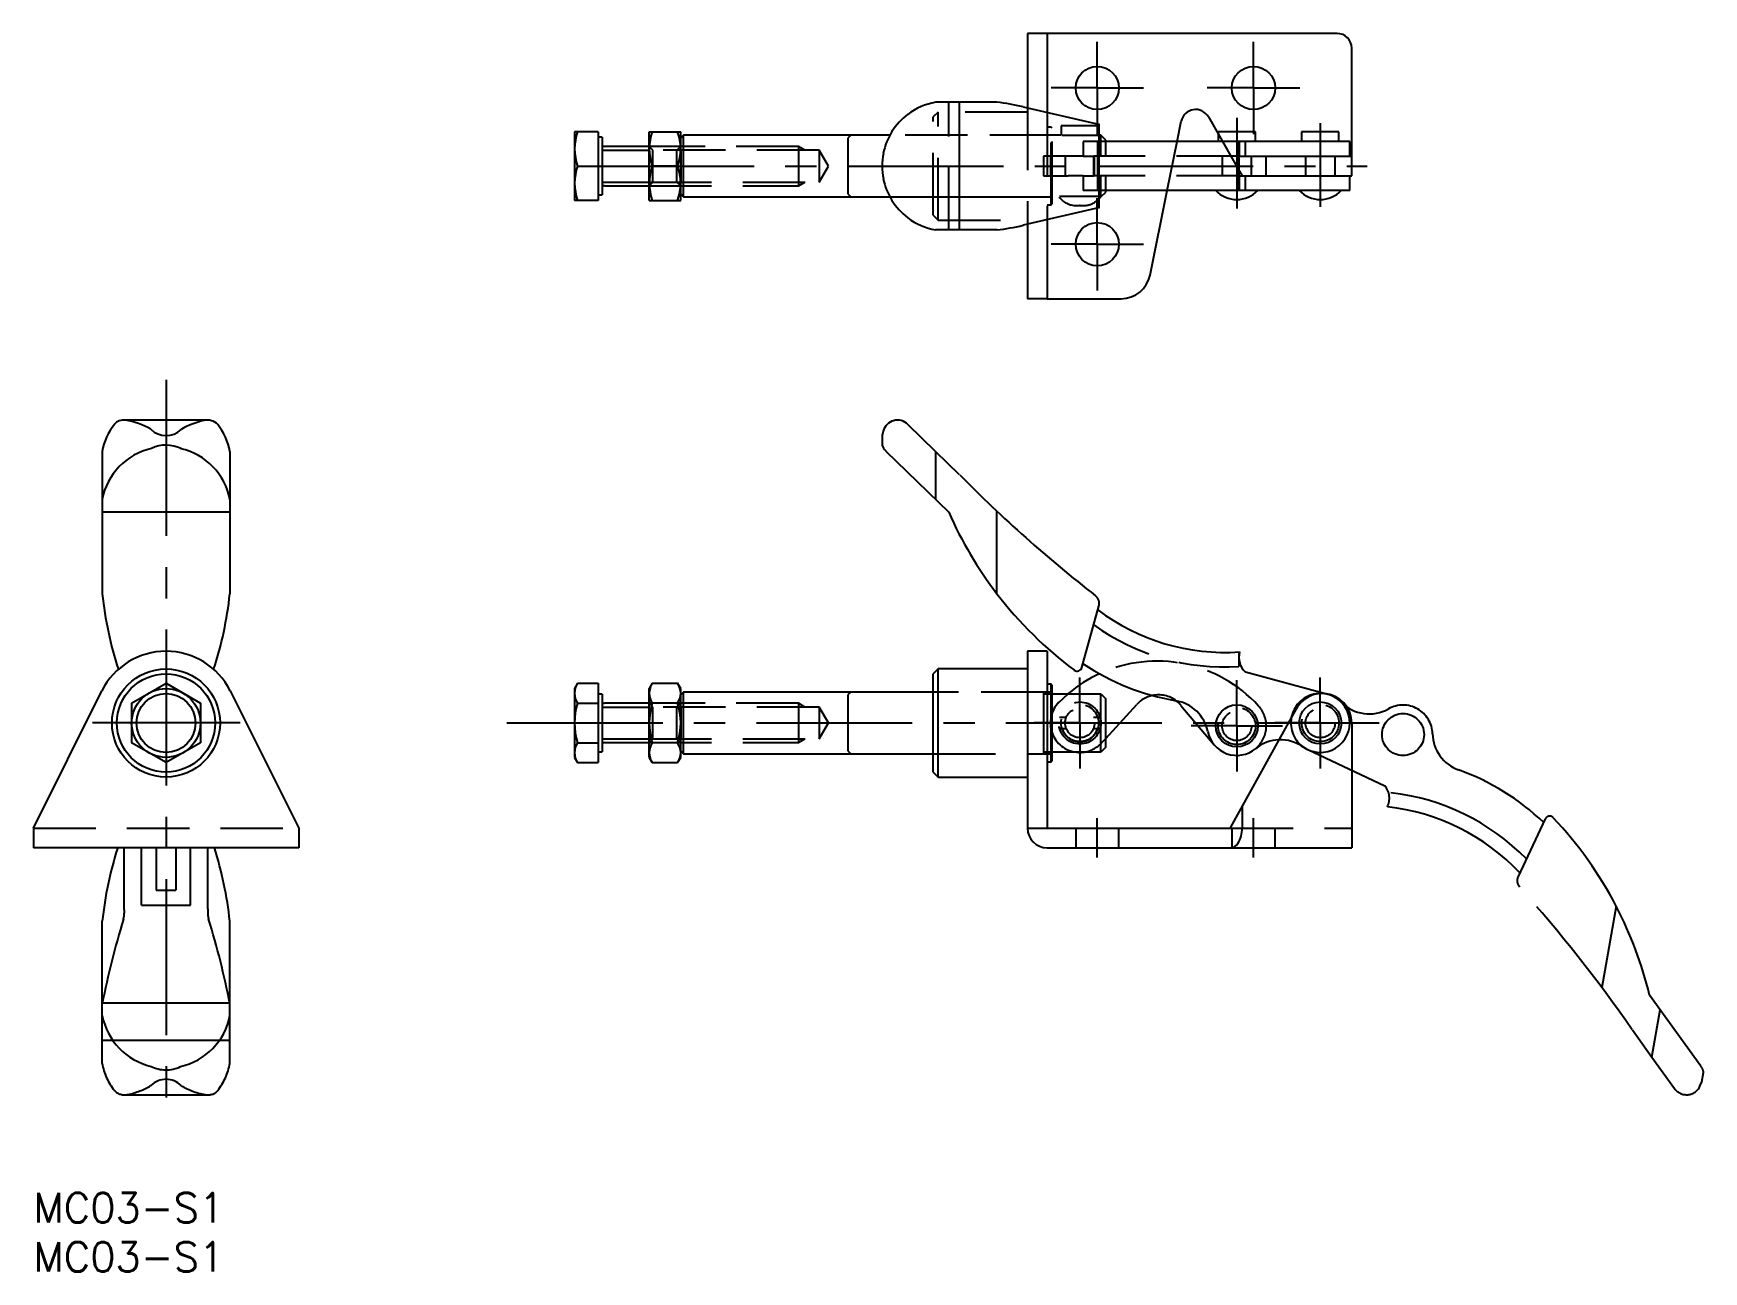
# Model space of a CAD drawing. Extents: x 0 to 170, y -8 to 118.
import ezdxf

# ---------------------------------------------------------------- set-up
doc = ezdxf.new("R2010")
doc.units = 0
doc.header["$LTSCALE"] = 0.5
for name, pattern in [('CENTER', [50.8, 31.75, -6.35, 6.35, -6.35]), ('DASHED', [19.05, 12.7, -6.35]), ('PHANTOM', [63.5, 31.75, -6.35, 6.35, -6.35, 6.35, -6.35])]:
    doc.linetypes.add(name, pattern=pattern)
for name, color, linetype in [('MSM_CENTER', 1, 'CENTER'), ('MSM_CONTINUOUS', 7, 'CONTINUOUS'), ('MSM_DASHED', 4, 'DASHED'), ('MSM_IMAGINARY', 6, 'PHANTOM'), ('MSM_NARROW', 5, 'CONTINUOUS'), ('MSM_PART_NUMBER', 7, 'CONTINUOUS')]:
    doc.layers.add(name, color=color, linetype=linetype)
doc.styles.get("Standard").update_dxf_attribs({"font": 'txt.shx', "height": 3, "bigfont": 'bigfont.shx'})

msp = doc.modelspace()

# ---------------------------------------------------------------- linework, layer by layer
at = {"layer": 'MSM_CENTER'}
for p, q in [((108.28, 114.97), (108.28, 117.17)), ((124.18, 114.97), (124.18, 117.17)), ((108.28, 112.47), (108.28, 114.97)), ((124.18, 112.47), (124.18, 114.97)), ((105.78, 112.47), (103.58, 112.47)), ((108.28, 112.47), (105.78, 112.47)), ((108.28, 112.47), (108.28, 109.97)), ((108.28, 112.47), (110.78, 112.47)), ((110.78, 112.47), (112.98, 112.47)), ((121.68, 112.47), (119.48, 112.47)), ((124.18, 112.47), (121.68, 112.47)), ((124.18, 112.47), (124.18, 109.97)), ((124.18, 112.47), (126.68, 112.47)), ((126.68, 112.47), (128.88, 112.47)), ((108.28, 109.97), (108.28, 107.77)), ((122.48, 109.44), (122.48, 100.19)), ((124.18, 109.97), (124.18, 107.77)), ((130.98, 108.89), (130.98, 100.38)), ((57.47, 104.52), (135.74, 104.52)), ((108.28, 99.07), (108.28, 101.27)), ((108.28, 96.57), (108.28, 99.07)), ((105.78, 96.57), (103.58, 96.57)), ((108.28, 96.57), (105.78, 96.57)), ((108.28, 96.57), (108.28, 94.07)), ((108.28, 96.57), (110.78, 96.57)), ((110.78, 96.57), (112.98, 96.57)), ((108.28, 94.07), (108.28, 91.87)), ((13.5, 82.75), (13.5, 7.44)), ((106.51, 50.34), (106.51, 52.48)), ((122.48, 50.04), (122.48, 52.18)), ((130.98, 50.34), (130.98, 52.48)), ((106.51, 47.84), (106.51, 50.34)), ((122.48, 47.54), (122.48, 50.04)), ((130.98, 47.84), (130.98, 50.34)), ((21.05, 47.84), (6, 47.84)), ((48.18, 47.84), (136.98, 47.84)), ((104.01, 47.84), (101.87, 47.84)), ((106.51, 47.84), (104.01, 47.84)), ((106.51, 47.84), (106.51, 45.34)), ((106.51, 47.84), (109.01, 47.84)), ((109.01, 47.84), (111.15, 47.84)), ((128.48, 47.84), (126.34, 47.84)), ((130.98, 47.84), (128.48, 47.84)), ((130.98, 47.84), (130.98, 45.34)), ((130.98, 47.84), (133.48, 47.84)), ((133.48, 47.84), (135.62, 47.84)), ((119.98, 47.54), (117.84, 47.54)), ((122.48, 47.54), (119.98, 47.54)), ((122.48, 47.54), (122.48, 45.04)), ((122.48, 47.54), (124.98, 47.54)), ((124.98, 47.54), (127.12, 47.54)), ((106.51, 45.34), (106.51, 43.2)), ((122.48, 45.04), (122.48, 42.9)), ((130.98, 45.34), (130.98, 43.2)), ((108.28, 34.14), (108.28, 38.14)), ((124.18, 34.14), (124.18, 38.14))]:
    msp.add_line(p, q, dxfattribs=at)
at = {"layer": 'MSM_CONTINUOUS'}
for p, q in [((103.18, 118.02), (101.18, 118.02)), ((101.18, 118.02), (101.18, 111.06)), ((103.18, 118.02), (103.18, 111.06)), ((132.68, 118.02), (103.18, 118.02)), ((134.18, 105.52), (134.18, 116.52)), ((94.27, 111.02), (91.83, 111.02)), ((94.27, 98.02), (94.27, 111.02)), ((98.07, 111.02), (94.27, 111.02)), ((100.72, 110.56), (108.09, 108.86)), ((101.18, 111.06), (101.18, 110.46)), ((103.18, 111.06), (103.18, 109.99)), ((108.09, 108.86), (108.48, 108.77)), ((116.41, 107.02), (116.82, 109.08)), ((119.6, 109.53), (120.58, 107.81)), ((55.08, 108.02), (55.08, 106.27)), ((57.48, 108.02), (55.08, 108.02)), ((57.48, 108.02), (57.48, 104.52)), ((57.88, 107.46), (57.48, 107.46)), ((57.88, 107.46), (57.88, 101.58)), ((62.68, 101.02), (62.68, 108.02)), ((62.68, 108.02), (65.88, 108.02)), ((65.88, 101.02), (65.88, 108.02)), ((66.18, 107.67), (65.88, 107.37)), ((66.18, 101.38), (66.18, 107.67)), ((87.18, 107.67), (66.18, 107.67)), ((108.48, 100.28), (108.48, 108.77)), ((108.64, 107.67), (108.48, 107.67)), ((109.14, 107.17), (108.64, 107.67)), ((108.64, 107.02), (108.64, 107.67)), ((109.14, 107.02), (109.14, 107.17)), ((120.58, 108.02), (120.58, 107.02)), ((124.38, 108.02), (120.58, 108.02)), ((124.38, 107.02), (124.38, 108.02)), ((129.08, 108.02), (129.08, 107.02)), ((132.88, 108.02), (129.08, 108.02)), ((132.88, 107.02), (132.88, 108.02)), ((55.08, 106.27), (55.08, 102.77)), ((67.88, 106.52), (58.13, 106.52)), ((133.98, 107.02), (108.48, 107.02)), ((122.68, 105.52), (122.68, 103.52)), ((122.76, 105.52), (122.68, 105.52)), ((122.76, 105.52), (122.76, 107.02)), ((122.76, 105.52), (134.18, 105.52)), ((123.38, 105.52), (123.38, 107.02)), ((125.48, 103.52), (125.48, 105.52)), ((133.98, 105.52), (133.98, 107.02)), ((134.18, 103.52), (134.18, 105.52)), ((55.39, 104.52), (57.48, 104.52)), ((57.48, 104.52), (57.48, 101.02)), ((65.56, 104.52), (62.99, 104.52)), ((55.08, 102.77), (55.08, 101.02)), ((58.13, 102.52), (67.88, 102.52)), ((133.98, 102.02), (108.48, 102.02)), ((108.64, 101.38), (108.64, 102.02)), ((109.14, 101.88), (109.14, 102.02)), ((113.65, 93.43), (115.39, 102.02)), ((122.68, 103.52), (122.76, 103.52)), ((122.76, 102.02), (122.76, 103.52)), ((122.76, 103.52), (134.18, 103.52)), ((123.38, 102.02), (123.38, 103.52)), ((133.98, 102.02), (133.98, 103.52)), ((57.48, 101.02), (55.08, 101.02)), ((57.48, 101.58), (57.88, 101.58)), ((62.68, 101.02), (65.88, 101.02)), ((65.88, 101.68), (66.18, 101.38)), ((66.18, 101.38), (87.18, 101.38)), ((108.57, 101.43), (108.48, 101.43)), ((108.48, 101.22), (108.61, 101.38)), ((108.61, 101.38), (108.64, 101.38)), ((108.64, 101.38), (109.14, 101.88)), ((108.09, 100.19), (100.72, 98.49)), ((103.18, 99.05), (103.18, 97.99)), ((108.48, 100.28), (108.09, 100.19)), ((94.27, 98.02), (91.83, 98.02)), ((98.07, 98.02), (94.27, 98.02)), ((101.18, 98.59), (101.18, 97.99)), ((101.18, 97.99), (101.18, 91.02)), ((103.18, 97.99), (103.18, 91.02)), ((103.18, 91.02), (101.18, 91.02)), ((103.18, 91.02), (110.71, 91.02)), ((17.77, 78.65), (9.23, 78.65)), ((91.83, 75.47), (88.99, 78.23)), ((86.5, 77.55), (86.38, 77.09)), ((86.38, 77.09), (86.38, 76.11)), ((7, 75.47), (7, 60.99)), ((20, 75.47), (20, 60.99)), ((86.75, 75.52), (93.16, 69.29)), ((91.83, 75.47), (91.83, 70.59)), ((94.27, 73.09), (91.83, 75.47)), ((20, 69.29), (7, 69.29)), ((98.07, 60.99), (98.07, 69.39)), ((106.72, 53.49), (108.44, 59.73)), ((103.18, 55.14), (101.18, 55.14)), ((101.18, 55.14), (101.18, 37.14)), ((103.18, 55.14), (103.18, 37.14)), ((92.08, 53.34), (91.58, 52.84)), ((91.58, 42.84), (91.58, 52.84)), ((101.18, 53.34), (92.08, 53.34)), ((92.08, 42.34), (92.08, 53.34)), ((131.76, 50.74), (123.38, 53.01)), ((0, 37.14), (6.97, 51.1)), ((10, 49.86), (13.5, 51.88)), ((13.5, 51.88), (17, 49.86)), ((20.03, 51.1), (27, 37.14)), ((55.39, 51.88), (55.08, 51.34)), ((55.08, 51.34), (55.08, 44.34)), ((55.39, 51.88), (57.48, 51.88)), ((57.48, 51.88), (57.48, 43.8)), ((62.99, 51.88), (62.68, 51.34)), ((62.68, 44.34), (62.68, 51.34)), ((62.99, 51.88), (65.56, 51.88)), ((65.88, 51.34), (65.56, 51.88)), ((65.88, 44.34), (65.88, 51.34)), ((103.58, 51.79), (103.18, 51.79)), ((103.68, 51.69), (103.58, 51.79)), ((103.58, 43.89), (103.58, 51.79)), ((103.68, 43.99), (103.68, 51.69)), ((10, 49.86), (10, 45.82)), ((17, 49.86), (17, 45.82)), ((55.39, 49.86), (57.48, 49.86)), ((57.88, 50.78), (57.48, 50.78)), ((57.88, 50.78), (57.88, 44.9)), ((67.88, 49.84), (58.13, 49.84)), ((65.56, 49.86), (62.99, 49.86)), ((66.18, 50.99), (65.88, 50.69)), ((91.58, 50.99), (66.18, 50.99)), ((66.18, 47.84), (66.18, 50.99)), ((103.68, 50.82), (108.64, 50.82)), ((108.64, 44.86), (108.64, 50.82)), ((108.64, 50.82), (109.14, 50.29)), ((109.14, 45.39), (109.14, 50.29)), ((109.14, 46.27), (112.29, 49.73)), ((116.8, 49.63), (120.18, 45.61)), ((66.18, 44.7), (66.18, 47.84)), ((134.18, 47.84), (134.18, 35.14)), ((121.88, 37.23), (126.8, 46.13)), ((13.5, 43.8), (10, 45.82)), ((17, 45.82), (13.5, 43.8)), ((55.08, 44.34), (55.39, 43.8)), ((55.39, 45.82), (57.48, 45.82)), ((57.48, 44.9), (57.88, 44.9)), ((58.13, 45.84), (67.88, 45.84)), ((62.68, 44.34), (62.99, 43.8)), ((65.56, 45.82), (62.99, 45.82)), ((65.56, 43.8), (65.88, 44.34)), ((65.88, 45), (66.18, 44.7)), ((65.88, 44.34), (65.88, 44.81)), ((66.18, 44.7), (91.58, 44.7)), ((108.64, 44.86), (103.68, 44.86)), ((109.14, 45.39), (108.64, 44.86)), ((55.39, 43.8), (57.48, 43.8)), ((62.99, 43.8), (65.56, 43.8)), ((91.58, 42.84), (92.08, 42.34)), ((103.18, 43.89), (103.58, 43.89)), ((103.58, 43.89), (103.68, 43.99)), ((92.08, 42.34), (101.18, 42.34)), ((123.03, 39.29), (123.03, 37.14)), ((0, 37.14), (0, 35.14)), ((27, 37.14), (27, 35.14)), ((101.18, 37.14), (121.88, 37.14)), ((121.88, 37.14), (121.88, 37.23)), ((27, 35.14), (0, 35.14)), ((103.18, 35.14), (134.18, 35.14))]:
    msp.add_line(p, q, dxfattribs=at)
for centre, radius in [((108.28, 112.47), 2.2), ((124.18, 112.47), 2.2), ((108.28, 96.57), 2.2), ((13.5, 47.84), 5.5), ((13.5, 47.84), 5), ((13.5, 47.84), 3.5), ((13.5, 47.84), 3), ((122.48, 47.54), 2.14), ((130.98, 47.84), 2.14)]:
    msp.add_circle(centre, radius, dxfattribs=at)
for centre, radius, start, end in [((132.68, 116.52), 1.5, 360, 90), ((92.98, 104.52), 6.6, 99.9866, 127.1074), ((95.1, 86.2), 25, 77.0005, 83.1781), ((92.94, 104.55), 6.56, 126.9856, 168.9587), ((118.29, 108.78), 1.5, 29.7384, 168.5497), ((60.13, 106.27), 5.05, 159.7438, 200.2562), ((67.73, 106.27), 5.05, 159.7438, 200.2562), ((60.82, 106.27), 5.06, 339.7567, 20.2433), ((58.13, 106.77), 0.25, 180, 270), ((92.98, 104.52), 6.6, 168.8369, 191.1631), ((60.13, 102.77), 5.05, 159.7438, 200.2562), ((67.73, 102.77), 5.05, 159.7438, 200.2562), ((60.82, 102.77), 5.05, 339.7438, 20.2562), ((58.13, 102.27), 0.25, 90, 180), ((92.95, 104.51), 6.57, 191.0522, 233.0035), ((122.48, 104.12), 3, 224.427, 269.9536), ((122.47, 104.12), 3, 270.0464, 315.573), ((130.98, 104.12), 3, 224.427, 269.9536), ((130.97, 104.12), 3, 270.0464, 315.573), ((92.98, 104.52), 6.6, 232.8926, 260.0134), ((95.1, 122.85), 25, 276.8213, 283.0001), ((110.71, 94.02), 3, 270, 348.5497), ((13.23, 74.33), 6.33, 142.0301, 169.6779), ((9.19, 77.41), 1.26, 82.2373, 139.3109), ((8.27, 71.53), 7.21, 59.3164, 81.2892), ((18.99, 70.96), 7.83, 101.999, 120.3055), ((17.73, 77.22), 1.44, 44.1199, 104.5854), ((13.77, 74.33), 6.33, 10.3239, 37.9533), ((87.95, 77.16), 1.5, 45.56, 165.04), ((13.5, 79.28), 2.19, 224.9481, 314.773), ((13.48, 69.34), 6.6, 102.6772, 169.1574), ((13.51, 72.75), 3.37, 63.2318, 115.9615), ((13.53, 69.35), 6.58, 10.8104, 76.8994), ((87.52, 76.43), 1.18, 194.9532, 229.5295), ((197.08, 174.64), 144.5, 224.6485, 231.9907), ((129.98, 85.44), 40.2, 203.6855, 217.4658), ((44.27, 64.93), 37.47, 186.0414, 198.0949), ((-17.27, 64.93), 37.47, 341.9051, 353.9586), ((129.98, 85.44), 40.2, 217.4658, 233.2806), ((107.48, 60), 1, 344.6, 51.9907), ((121.28, 76.52), 21.5, 232.9998, 273.9658), ((13.5, 47.84), 7.3, 26.5268, 153.4732), ((124.69, 54.52), 2, 164.0534, 229.0804), ((114.35, 40.13), 14, 114.6716, 130.1904), ((106.24, 53.62), 0.5, 233.2806, 344.6), ((120.48, 74.34), 24.6, 236.3045, 260.2124), ((56.86, 50.87), 1.79, 145.6158, 214.3842), ((64.47, 50.87), 1.79, 145.6158, 214.3842), ((64.09, 50.87), 1.79, 325.6358, 34.3642), ((61.76, 47.84), 6.69, 162.412, 197.588), ((58.13, 50.09), 0.25, 180, 270), ((69.4, 47.84), 6.72, 162.5051, 197.4949), ((59.19, 47.84), 6.69, 342.412, 17.588), ((114.51, 47.7), 3, 101.9148, 137.6), ((115.61, 46.16), 4, 11.401, 80.2124), ((114.51, 47.7), 3, 40, 52.8172), ((130.98, 47.84), 3, 234.6109, 74.8184), ((131.18, 47.84), 3, 0, 85.5404), ((122.48, 47.54), 3, 191.401, 309.4318), ((126.92, 42.13), 4, 54.6109, 129.4318), ((56.86, 44.81), 1.79, 145.6158, 214.3842), ((58.13, 45.59), 0.25, 90, 180), ((64.47, 44.81), 1.79, 145.6378, 214.3622), ((64.09, 44.81), 1.79, 325.6158, 34.3842), ((106.51, 47.84), 3, 263.6825, 276.3175), ((103.18, 37.14), 2, 180, 270), ((120.22, 37.07), 2.8, 327.4512, 1.3942), ((121.82, 36.05), 0.909, 274.2151, 327.9081)]:
    msp.add_arc(centre, radius, start, end, dxfattribs=at)
at = {"layer": 'MSM_DASHED'}
for p, q in [((93.16, 98.02), (93.16, 111.02)), ((92.08, 110.02), (91.58, 109.52)), ((91.58, 99.52), (91.58, 109.52)), ((92.08, 99.02), (92.08, 110.02)), ((101.18, 110.02), (92.08, 110.02)), ((101.18, 110.46), (101.18, 98.59)), ((103.18, 109.99), (103.18, 99.05)), ((104.61, 107.67), (87.18, 107.67)), ((103.68, 107.67), (91.58, 107.67)), ((103.58, 108.47), (103.18, 108.47)), ((103.58, 100.57), (103.58, 108.47)), ((103.68, 108.37), (103.58, 108.47)), ((103.68, 100.67), (103.68, 108.37)), ((108.41, 108.62), (104.61, 108.62)), ((104.61, 108.62), (104.61, 107.67)), ((108.32, 107.62), (104.69, 107.62)), ((108.41, 107.67), (108.41, 108.62)), ((108.48, 107.67), (108.41, 107.67)), ((120.58, 107.81), (121.88, 105.52)), ((63.06, 106.15), (62.68, 106.52)), ((77.88, 106.52), (62.68, 106.52)), ((79.98, 106.15), (62.68, 106.15)), ((63.06, 102.9), (63.06, 106.15)), ((65.88, 106.52), (65.5, 106.15)), ((65.5, 102.9), (65.5, 106.15)), ((65.92, 106.15), (65.88, 106.18)), ((65.92, 102.9), (65.92, 106.15)), ((77.88, 106.52), (77.88, 102.52)), ((78.53, 106.15), (77.88, 106.52)), ((80.91, 104.52), (79.98, 106.15)), ((79.98, 106.15), (79.98, 102.9)), ((105.31, 105.52), (102.81, 105.52)), ((102.81, 105.52), (102.81, 103.52)), ((103.51, 105.52), (103.51, 103.52)), ((105.01, 105.52), (105.01, 103.52)), ((105.01, 105.52), (105.01, 103.52)), ((106.83, 105.52), (105.31, 105.52)), ((108.34, 107.02), (106.83, 107.02)), ((106.83, 107.02), (106.83, 105.52)), ((106.83, 105.52), (107.92, 105.52)), ((107.92, 103.52), (107.92, 105.52)), ((122.68, 105.52), (107.92, 105.52)), ((108.01, 103.52), (108.01, 105.52)), ((108.01, 103.52), (108.01, 105.52)), ((108.48, 107.02), (108.34, 107.02)), ((108.34, 102.02), (108.34, 107.02)), ((108.64, 105.52), (108.64, 107.02)), ((109.14, 105.52), (109.14, 107.02)), ((115.39, 102.02), (116.41, 107.02)), ((120.98, 105.52), (120.98, 103.52)), ((120.98, 105.52), (120.98, 103.52)), ((121.88, 105.52), (123.03, 103.52)), ((122.69, 107.02), (122.69, 105.52)), ((123.98, 103.52), (123.98, 105.52)), ((123.98, 103.52), (123.98, 105.52)), ((129.48, 105.52), (129.48, 103.52)), ((129.48, 105.52), (129.48, 103.52)), ((132.48, 103.52), (132.48, 105.52)), ((132.48, 103.52), (132.48, 105.52)), ((79.98, 102.9), (80.91, 104.52)), ((62.68, 102.52), (63.06, 102.9)), ((62.68, 102.9), (79.98, 102.9)), ((62.68, 102.52), (77.88, 102.52)), ((65.5, 102.9), (65.88, 102.52)), ((65.88, 102.86), (65.92, 102.9)), ((77.88, 102.52), (78.53, 102.9)), ((102.81, 103.52), (105.31, 103.52)), ((106.83, 103.52), (105.31, 103.52)), ((106.83, 103.52), (107.92, 103.52)), ((106.83, 103.52), (106.83, 102.02)), ((108.34, 102.02), (106.83, 102.02)), ((122.68, 103.52), (107.92, 103.52)), ((108.48, 102.02), (108.34, 102.02)), ((108.64, 102.02), (108.64, 103.52)), ((109.14, 102.02), (109.14, 103.52)), ((122.69, 103.52), (122.69, 102.02)), ((87.18, 101.38), (104.4, 101.38)), ((91.58, 101.38), (103.68, 101.38)), ((103.18, 100.57), (103.58, 100.57)), ((103.58, 100.57), (103.68, 100.67)), ((108.48, 101.43), (104.44, 101.43)), ((106.14, 100.5), (106.87, 100.5)), ((91.58, 99.52), (92.08, 99.02)), ((92.08, 99.02), (101.18, 99.02)), ((122.68, 55.07), (122.68, 53.58)), ((63.06, 49.46), (62.68, 49.84)), ((77.88, 49.84), (62.68, 49.84)), ((79.98, 49.46), (62.68, 49.46)), ((63.06, 46.22), (63.06, 49.46)), ((65.88, 49.84), (65.5, 49.46)), ((65.5, 46.22), (65.5, 49.46)), ((65.92, 49.46), (65.88, 49.5)), ((65.92, 46.22), (65.92, 49.46)), ((77.88, 49.84), (77.88, 45.84)), ((78.53, 49.46), (77.88, 49.84)), ((80.91, 47.84), (79.98, 49.46)), ((79.98, 49.46), (79.98, 46.22)), ((102.81, 50.99), (91.58, 50.99)), ((103.68, 50.99), (91.58, 50.99)), ((102.81, 50.99), (102.81, 50.82)), ((102.81, 50.82), (103.68, 50.82)), ((102.81, 50.82), (102.81, 44.86)), ((104.37, 49.94), (105.31, 50.82)), ((79.98, 46.22), (80.91, 47.84)), ((105.11, 48.4), (104.44, 48.4)), ((108.57, 48.4), (107.9, 48.4)), ((126.8, 46.13), (128.55, 49.29)), ((62.68, 45.84), (63.06, 46.22)), ((62.68, 46.22), (79.98, 46.22)), ((65.5, 46.22), (65.88, 45.84)), ((65.88, 46.18), (65.92, 46.22)), ((77.88, 45.84), (78.53, 46.22)), ((104.44, 47.28), (105.11, 47.28)), ((107.9, 47.28), (108.57, 47.28)), ((108.72, 45.82), (109.14, 46.27)), ((62.68, 45.84), (77.88, 45.84)), ((91.58, 44.7), (102.81, 44.7)), ((91.58, 44.7), (103.68, 44.7)), ((103.68, 44.86), (102.81, 44.86)), ((102.81, 44.86), (102.81, 44.7)), ((0, 37.14), (27, 37.14)), ((106.08, 37.14), (106.08, 35.14)), ((110.48, 35.14), (110.48, 37.14)), ((121.88, 37.14), (134.18, 37.14)), ((121.98, 37.14), (121.98, 35.14)), ((126.38, 35.14), (126.38, 37.14))]:
    msp.add_line(p, q, dxfattribs=at)
for centre, radius in [((106.51, 47.84), 2.14), ((106.51, 47.84), 1.9), ((106.51, 47.84), 1.5), ((122.48, 47.54), 1.9), ((130.98, 47.84), 1.9), ((130.98, 47.84), 1.5), ((130.98, 47.84), 1.5), ((122.48, 47.54), 1.5)]:
    msp.add_circle(centre, radius, dxfattribs=at)
for centre, radius, start, end in [((106.14, 102.65), 2.15, 216.1212, 270), ((106.14, 102.65), 2.15, 270, 279.8668), ((106.87, 102.65), 2.15, 260.1332, 270), ((106.87, 102.65), 2.15, 270, 318.2572), ((121.28, 76.54), 23, 234.4861, 273.4897), ((114.35, 40.13), 14, 42.3686, 114.6716), ((106.51, 47.84), 3, 135.479, 263.6825), ((114.51, 47.7), 3, 52.8172, 101.9148), ((122.48, 47.54), 3, 309.4318, 42.3686), ((131.18, 47.84), 3, 85.5404, 151.0764), ((106.51, 47.84), 1.9, 197.0966, 342.9034), ((106.51, 47.84), 3, 276.3175, 317.6)]:
    msp.add_arc(centre, radius, start, end, dxfattribs=at)
at = {"layer": 'MSM_IMAGINARY'}
for p, q in [((83.18, 107.67), (82.88, 107.37)), ((82.88, 107.37), (82.88, 101.68)), ((82.88, 101.68), (83.18, 101.38)), ((83.18, 50.99), (82.88, 50.69)), ((82.88, 50.69), (82.88, 45)), ((82.88, 45), (83.18, 44.7)), ((129.7, 45.13), (137.56, 41.43)), ((153.88, 38.07), (151.1, 32.22)), ((9.25, 28.92), (9.25, 35.14)), ((11, 29.3), (11, 35.14)), ((12.5, 35.14), (12.5, 30.83)), ((14.5, 35.14), (14.5, 30.83)), ((16, 29.3), (16, 35.14)), ((17.75, 28.92), (17.75, 35.14)), ((12.5, 30.83), (14.5, 30.83)), ((11, 29.3), (16, 29.3)), ((161.1, 29.18), (159.64, 20.91)), ((7, 13.18), (7, 27.66)), ((20, 13.18), (20, 27.66)), ((7, 19.36), (20, 19.36)), ((169.72, 12.9), (164.49, 20.15)), ((164.73, 13.84), (165.58, 18.64)), ((7, 15.56), (20, 15.56)), ((162.74, 16.6), (164.73, 13.84)), ((164.73, 13.84), (167.04, 10.63)), ((169.82, 11.3), (169.99, 12.26)), ((169.62, 10.86), (169.82, 11.3)), ((9.23, 10), (17.77, 10))]:
    msp.add_line(p, q, dxfattribs=at)
msp.add_circle((139.4, 46.66), 2.14, dxfattribs=at)
for centre, radius, start, end in [((130.98, 47.84), 3, 44.6109, 244.8184), ((135.96, 52.76), 4, 224.6109, 299.4318), ((139.4, 46.66), 3, 1.401, 119.4318), ((146.4, 46.83), 4, 181.401, 250.2124), ((136.72, 19.92), 24.6, 46.3045, 70.2124), ((136.01, 40.17), 2, 334.0534, 39.0804), ((135.55, 17.91), 21.5, 42.9998, 83.9658), ((135.55, 17.89), 23, 44.4861, 83.4897), ((154.33, 37.86), 0.5, 43.2806, 154.6), ((125.43, 10.64), 40.2, 27.4658, 43.2806), ((44.27, 23.72), 37.47, 162.256, 173.9586), ((-17.27, 23.72), 37.47, 6.0414, 17.744), ((152.01, 31.79), 1, 154.6, 221.9907), ((43.86, -65.55), 144.5, 34.6485, 41.9907), ((5.76, 28.65), 3.5, 347.1658, 4.35), ((21.25, 28.65), 3.51, 175.6567, 192.7785), ((125.43, 10.64), 40.2, 13.6855, 27.4658), ((95.97, 1.44), 90.74, 163.0615, 168.6718), ((-63.65, 2.78), 85.26, 11.1474, 17.1201), ((13.47, 19.3), 6.58, 190.8104, 256.8994), ((13.52, 19.31), 6.6, 282.6772, 349.1574), ((13.23, 14.32), 6.33, 190.3239, 217.9533), ((13.49, 15.9), 3.37, 243.2318, 295.9615), ((13.77, 14.32), 6.33, 322.0301, 349.6779), ((168.81, 12.14), 1.18, 4.9532, 39.5295), ((9.27, 11.43), 1.44, 224.1199, 284.5854), ((8.01, 17.69), 7.83, 281.999, 300.3055), ((13.5, 9.38), 2.19, 44.9481, 134.773), ((18.73, 17.12), 7.21, 239.3164, 261.2892), ((17.81, 11.25), 1.26, 262.2373, 319.3109), ((168.26, 11.5), 1.5, 215.56, 335.04)]:
    msp.add_arc(centre, radius, start, end, dxfattribs=at)
at = {"layer": 'MSM_NARROW'}
for p, q in [((57.88, 106.15), (62.68, 106.15)), ((57.88, 102.9), (62.68, 102.9)), ((57.88, 49.46), (62.68, 49.46)), ((57.88, 46.22), (62.68, 46.22))]:
    msp.add_line(p, q, dxfattribs=at)

# ---------------------------------------------------------------- texts
at = {"layer": 'MSM_PART_NUMBER'}
for p in [(0, -3), (0, -8)]:
    msp.add_text('MC03-S1', height=3, dxfattribs=at).set_placement(p)

doc.saveas('drawing.dxf')
